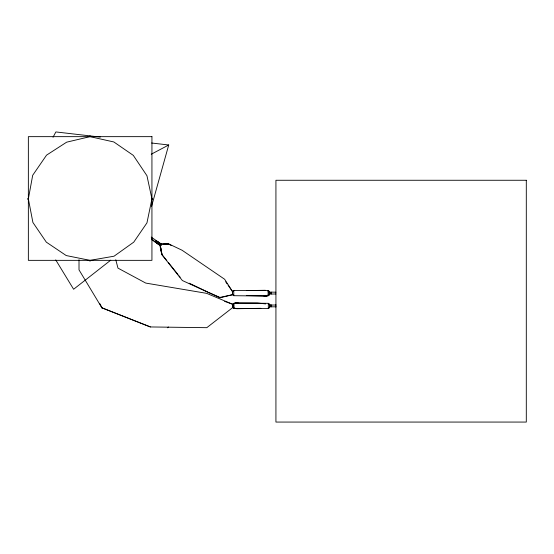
<?xml version="1.0" encoding="UTF-8"?>
<svg xmlns="http://www.w3.org/2000/svg" width="554" height="554" viewBox="0 0 554 554"><rect width="100%" height="100%" fill="white"/><g stroke="black" fill="none" stroke-linecap="round" stroke-linejoin="round"><path stroke-width="0.83" d="M232.514 304.929L232.604 307.013L232.812 306.32M232.535 292.193L232.431 293.98L232.535 292.193M236.593 303.343L238.144 302.976L234.003 303.253L232.708 304.271L232.708 306.618L234.003 308.446L268.323 308.446L269.68 307.574L269.68 304.271L268.323 303.315L235.021 303.052L232.708 304.271L224.605 301.355M232.708 306.812L232.708 304.825M228.089 285.227L232.424 291.425L224.633 279.258L182.093 250.249L168.596 243.829L161.484 244.058L159.933 245.609L161.816 254.653L182.37 280.532L220.056 297.782L232.424 294.728L232.424 291.425L233.788 290.559L268.108 290.559L269.396 291.993L269.396 294.742L268.108 295.753L263.967 296.03L233.788 295.697L232.431 294.742L219.89 297.415L208.567 292.394M269.576 305.025L269.68 306.819L269.68 305.025L271.585 306.819L271.585 305.025M269.68 304.271L269.479 304.825M275.546 306.819L275.546 305.025M155.757 242.423L155.674 241.953M232.431 293.786L232.431 292.394L233.788 290.559L233.788 295.697L232.535 293.786M269.68 305.226L269.68 306.618L268.323 308.446L268.323 303.315L269.576 305.226M232.708 305.226L232.604 306.618L232.708 305.226L234.003 303.253L234.003 308.446L232.708 307.574L232.708 304.271L206.628 293.343L145.744 283.08L117.967 268.115L115.772 259.75M151.581 206.31L168.721 144.989L151.623 143.015M53.025 137.26L55.871 131.935L100.329 137.08M270.255 305.365L270.477 305.025L271.744 305.455M269.299 293.98L269.396 291.439L268.108 290.559L268.108 295.753L269.396 293.786L269.299 292.193M160.397 245.921L161.484 244.058L168.582 243.975L171.463 245.657M159.933 245.609L160.321 245.858L161.63 244.113L161.235 244.688M160.944 243.871L161.498 244.203L160.487 245.685L156.671 243.067L157.696 241.599L161.463 244.252L151.235 237.07M160.425 245.775L157.696 241.599M89.526 261.01L90.018 260.352L114.041 256.204L133.743 242.153L146.948 222.888L151.935 198.872L146.948 175.722L133.306 155.376L113.833 141.963L90.025 136.651L66.66 142.17L46.536 155.155L32.693 175.286L28.358 198.872L32.901 222.459L46.314 242.146L66.224 255.56L90.018 260.352L90.51 261.01M90.51 136.007L90.018 136.651L89.526 136.007M268.108 295.753L269.202 293.98M233.788 290.559L232.431 291.993L232.535 292.685M268.323 308.446L269.68 307.013L269.382 306.819L276.204 306.819M155.923 241.399L156.685 240.893M110.772 260.151L73.62 289.257L55.719 259.895M27.7 199.364L28.358 198.872L27.7 198.387M152.62 198.387L151.962 198.872L152.62 199.364M167.336 327.802L168.43 326.998M151.256 154.22L168.721 144.989M266.294 295.476L263.967 296.03L267.09 295.954L269.396 294.742L267.845 295.109M156.415 241.108L156.789 240.955M157.585 243.705L157.959 243.552M157.682 243.774L158.056 243.621M265.352 290.282L246.502 290.594M260.837 308.315L236.759 308.723L232.708 307.574L206.787 327.684L150.342 326.95L101.874 307.809L79.014 269.867L79.007 259.75M163.887 244.037L168.582 243.975M232.812 305.025L232.812 306.819M232.812 305.524L232.604 304.825M275.927 292.193L269.099 292.09M269.299 294.084L275.927 293.98M232.431 294.181L232.535 293.585M269.479 305.025L276.204 305.025M264.999 295.912L267.09 295.954M235.021 303.052L257.305 302.996L265.664 303.904M264.999 295.912L246.502 295.552M267.783 290.975L269.396 291.439M99.651 303.315L101.874 307.809L150.418 326.95M189.246 283.205L207.812 292.062M159.884 245.374L160.452 245.727M161.318 244.383L160.618 245.595M151.609 239.522L159.912 245.339M269.396 292.193L271.308 293.98L271.308 292.193M151.38 238.352L155.106 241.966L156.131 240.505L156.671 243.067M232.708 307.013L234.003 308.446M162.01 254.577L160.632 247.444L162.01 254.577L166.816 260.567M168.416 262.568L178.021 274.555M179.087 275.885L180.154 277.222M268.108 290.559L269.396 292.394M225.679 281.792L227.119 283.856M219.89 297.415L220.056 297.782M101.34 306.217L101.874 307.809M160.598 247.458L161.816 254.653M232.708 305.025L232.708 305.427M269.299 291.993L269.299 294.181M151.935 136.651L28.358 136.651L28.358 260.352L151.935 260.352L151.935 136.651M526.3 180.265L275.927 180.265L275.927 422.065L526.3 422.065L526.3 180.265"/></g></svg>
